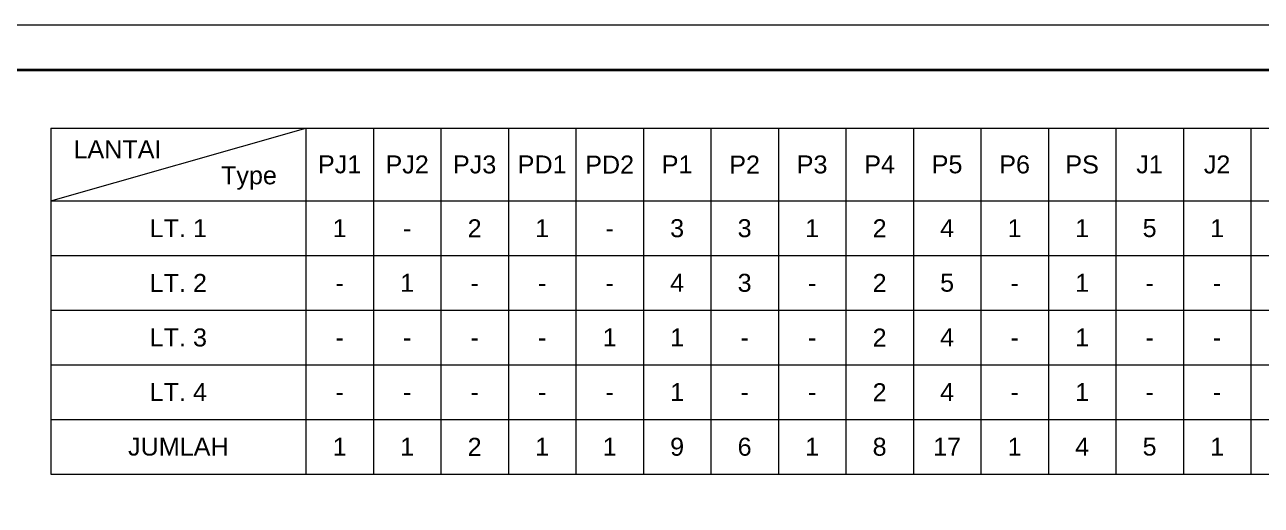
# Model space of a CAD drawing. Header units: millimetres. Extents: x -11 to 1625, y -267 to 180.
# Drawn here: x 1008.79 to 1036.27, y 52.31 to 63 of the extents above; entities that cross this region are included whole.
import ezdxf
from ezdxf.enums import TextEntityAlignment as Align

# ---------------------------------------------------------------- set-up
doc = ezdxf.new("R2010")
doc.units = ezdxf.units.MM
for name, color, linetype, lineweight in [('GRS KOP', 1, 'Continuous', 35), ('kop', 7, 'Continuous', 20), ('KUSEN', 30, 'Continuous', 15), ('not', 7, 'Continuous', 20)]:
    doc.layers.add(name, color=color, linetype=linetype, lineweight=lineweight)
doc.styles.add('BARU', font='complex.shx')
doc.styles.get("Standard").update_dxf_attribs({"font": 'ARIALUNI.TTF'})

# ---------------------------------------------------------------- blocks, each defined once
blk = doc.blocks.new('kop')
at = {"layer": 'GRS KOP'}
blk.add_lwpolyline([(1, 54), (83, 54), (83, 1), (1, 1)], close=True, dxfattribs=at)
at = {"layer": 'kop', "color": 7}
blk.add_line((0, 0), (84, 0), dxfattribs=at)
at = {"layer": 'kop', "style": 'BARU', "flags": 4}
for p, height in [((73.8, 5.4), 0.35), ((80.303, 5.382), 0.25), ((73.8, 4.9), 0.35), ((80.303, 4.882), 0.25), ((73.8, 4.4), 0.35), ((80.303, 4.382), 0.25)]:
    blk.add_attdef('-', p, '', height=height, dxfattribs=at)
at = {"layer": 'kop', "flags": 4}
for tag, p in [('AR-00', (78.057, 2.648)), ('00', (81.238, 2.647))]:
    blk.add_attdef(tag, text='', height=0.35, dxfattribs=at).set_placement(p, align=Align.MIDDLE)

msp = doc.modelspace()

# ---------------------------------------------------------------- linework, layer by layer
at = {"layer": 'KUSEN', "color": 4}
for p, q in [((1009.3676829, 60.7028454), (1055.5376829, 60.7028454)), ((1009.3676829, 60.7028454), (1009.3676829, 53.0078454)), ((1009.3676829, 59.0828454), (1015.0376829, 60.7028454)), ((1015.0376829, 60.7028454), (1015.0376829, 53.0078454)), ((1016.5376829, 60.7028454), (1016.5376829, 53.0078454)), ((1018.0376829, 60.7028454), (1018.0376829, 53.0078454)), ((1019.5376829, 60.7028454), (1019.5376829, 53.0078454)), ((1019.5376829, 60.7028454), (1019.5376829, 53.0078454)), ((1021.0376829, 60.7028454), (1021.0376829, 53.0078454)), ((1022.5376829, 60.7028454), (1022.5376829, 53.0078454)), ((1024.0376829, 60.7028454), (1024.0376829, 53.0078454)), ((1025.5376829, 60.7028454), (1025.5376829, 53.0078454)), ((1027.0376829, 60.7028454), (1027.0376829, 53.0078454)), ((1028.5376829, 60.7028454), (1028.5376829, 53.0078454)), ((1030.0376829, 60.7028454), (1030.0376829, 53.0078454)), ((1031.5376829, 60.7028454), (1031.5376829, 53.0078454)), ((1033.0376829, 60.7028454), (1033.0376829, 53.0078454)), ((1034.5376829, 60.7028454), (1034.5376829, 53.0078454)), ((1036.0376829, 60.7028454), (1036.0376829, 53.0078454)), ((1009.3676829, 59.0828454), (1055.5376829, 59.0828454)), ((1009.3676829, 57.8678454), (1055.5376829, 57.8678454)), ((1009.3676829, 56.6528454), (1055.5376829, 56.6528454)), ((1009.3676829, 55.4378454), (1055.5376829, 55.4378454)), ((1009.3676829, 54.2228454), (1055.5376829, 54.2228454)), ((1009.3676829, 53.0078454), (1055.5376829, 53.0078454))]:
    msp.add_line(p, q, dxfattribs=at)

# ---------------------------------------------------------------- block references
at = {"layer": 'kop'}
for p in [(995.214162, 63), (995.2141622, 8.0000005)]:
    msp.add_blockref('kop', p, dxfattribs=at)

# ---------------------------------------------------------------- texts
at = {"layer": 'not'}
for s, p in [('PJ1', (1015.7876829, 59.8928454)), ('PJ2', (1017.2876829, 59.8928454)), ('PJ3', (1018.7876829, 59.8928454)), ('PD1', (1020.2876829, 59.8928454)), ('PD2', (1021.7876829, 59.8928454)), ('P1', (1023.2876829, 59.8928454)), ('P2', (1024.7876829, 59.8928454)), ('P3', (1026.2876829, 59.8928454)), ('P4', (1027.7876829, 59.8928454)), ('P5', (1029.2876829, 59.8928454)), ('P6', (1030.7876829, 59.8928454)), ('PS', (1032.2876829, 59.8928454)), ('J1', (1033.7876829, 59.8928454)), ('J2', (1035.2876829, 59.8928454)), ('LT. 1', (1012.2026829, 58.4753454)), ('1', (1015.7876829, 58.4753454)), ('2', (1018.7876829, 58.4753454)), ('1', (1020.2876829, 58.4753454)), ('3', (1023.2876829, 58.4753454)), ('3', (1024.7876829, 58.4753454)), ('1', (1026.2876829, 58.4753454)), ('2', (1027.7876829, 58.4753454)), ('4', (1029.2876829, 58.4753454)), ('1', (1030.7876829, 58.4753454)), ('1', (1032.2876829, 58.4753454)), ('5', (1033.7876829, 58.4753454)), ('1', (1035.2876829, 58.4753454)), ('-', (1017.2876829, 58.4753454)), ('-', (1021.7876829, 58.4753454)), ('LT. 2', (1012.2026829, 57.2603454)), ('1', (1017.2876829, 57.2603454)), ('4', (1023.2876829, 57.2603454)), ('3', (1024.7876829, 57.2603454)), ('2', (1027.7876829, 57.2603454)), ('5', (1029.2876829, 57.2603454)), ('1', (1032.2876829, 57.2603454)), ('-', (1015.7876829, 57.2603454)), ('-', (1018.7876829, 57.2603454)), ('-', (1020.2876829, 57.2603454)), ('-', (1021.7876829, 57.2603454)), ('-', (1026.2876829, 57.2603454)), ('-', (1030.7876829, 57.2603454)), ('-', (1033.7876829, 57.2603454)), ('-', (1035.2876829, 57.2603454)), ('LT. 3', (1012.2026829, 56.0453454)), ('1', (1021.7876829, 56.0453454)), ('1', (1023.2876829, 56.0453454)), ('2', (1027.7876829, 56.0453454)), ('4', (1029.2876829, 56.0453454)), ('1', (1032.2876829, 56.0453454)), ('-', (1015.7876829, 56.0453454)), ('-', (1017.2876829, 56.0453454)), ('-', (1018.7876829, 56.0453454)), ('-', (1020.2876829, 56.0453454)), ('-', (1024.7876829, 56.0453454)), ('-', (1026.2876829, 56.0453454)), ('-', (1030.7876829, 56.0453454)), ('-', (1033.7876829, 56.0453454)), ('-', (1035.2876829, 56.0453454)), ('LT. 4', (1012.2026829, 54.8303454)), ('1', (1023.2876829, 54.8303454)), ('2', (1027.7876829, 54.8303454)), ('4', (1029.2876829, 54.8303454)), ('1', (1032.2876829, 54.8303454)), ('-', (1015.7876829, 54.8303454)), ('-', (1017.2876829, 54.8303454)), ('-', (1018.7876829, 54.8303454)), ('-', (1020.2876829, 54.8303454)), ('-', (1021.7876829, 54.8303454)), ('-', (1024.7876829, 54.8303454)), ('-', (1026.2876829, 54.8303454)), ('-', (1030.7876829, 54.8303454)), ('-', (1033.7876829, 54.8303454)), ('-', (1035.2876829, 54.8303454)), ('JUMLAH', (1012.2026829, 53.6153454)), ('1', (1015.7876829, 53.6153454)), ('1', (1017.2876829, 53.6153454)), ('2', (1018.7876829, 53.6153454)), ('1', (1020.2876829, 53.6153454)), ('1', (1021.7876829, 53.6153454)), ('9', (1023.2876829, 53.6153454)), ('6', (1024.7876829, 53.6153454)), ('1', (1026.2876829, 53.6153454)), ('8', (1027.7876829, 53.6153454)), ('17', (1029.2876829, 53.6153454)), ('1', (1030.7876829, 53.6153454)), ('4', (1032.2876829, 53.6153454)), ('5', (1033.7876829, 53.6153454)), ('1', (1035.2876829, 53.6153454))]:
    msp.add_text(s, height=0.4, dxfattribs=at).set_placement(p, align=Align.MIDDLE)
at = {"layer": 'not', "char_height": 0.4, "attachment_point": 1}
for s, insert in [('LANTAI', (1009.8718665, 60.4309921)), ('Type', (1013.1516714, 59.850558))]:
    msp.add_mtext(s, dxfattribs=dict(at, insert=insert))

doc.saveas('drawing.dxf')
